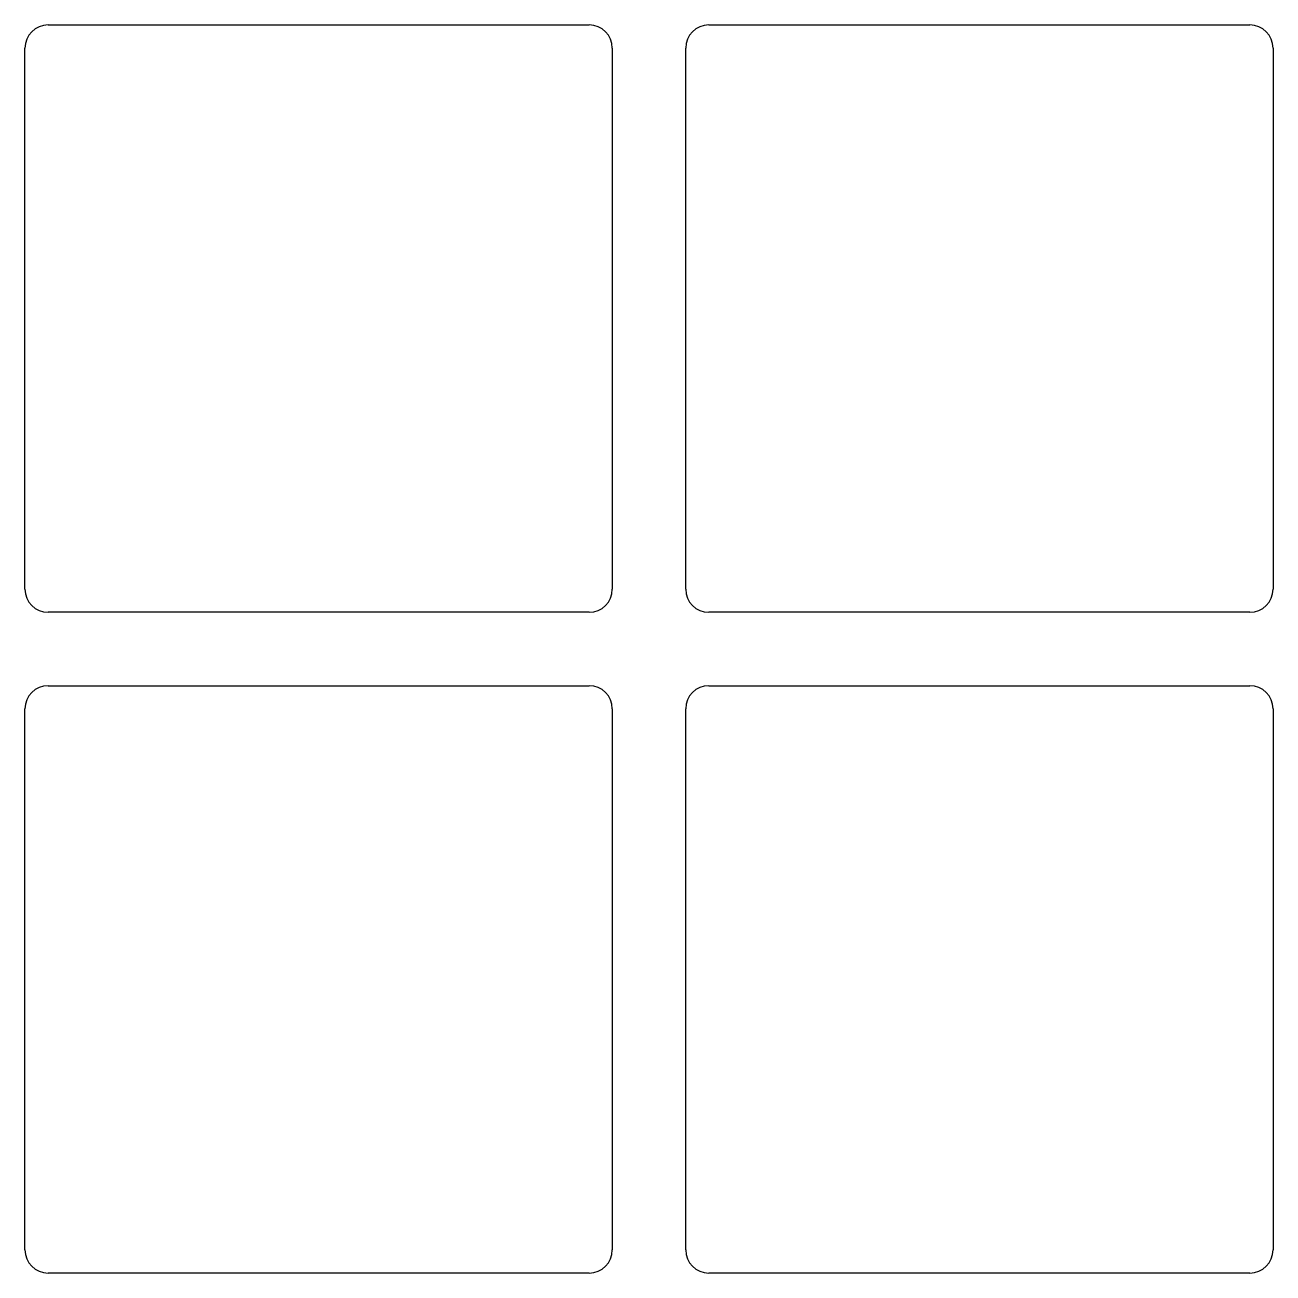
# Model space of a CAD drawing. Header units: millimetres. Extents: x 0 to 170, y 0 to 170.
import ezdxf

# ---------------------------------------------------------------- set-up
doc = ezdxf.new("R2010")
doc.units = ezdxf.units.MM
doc.header["$LTSCALE"] = 10
doc.layers.get('0').update_dxf_attribs({"linetype": 'CONTINUOUS'})

msp = doc.modelspace()

# ---------------------------------------------------------------- linework, layer by layer
at = {"linetype": 'CONTINUOUS'}
for points in [[(3.14, 170), (76.86, 170)], [(93.14, 170), (166.86, 170)], [(0, 93.14), (0, 166.86)], [(80, 166.86), (80, 93.14)], [(90, 93.14), (90, 166.86)], [(170, 166.86), (170, 93.14)], [(76.86, 90), (3.14, 90)], [(166.86, 90), (93.14, 90)], [(3.14, 80), (76.86, 80)], [(93.14, 80), (166.86, 80)], [(0, 3.14), (0, 76.86)], [(80, 76.86), (80, 3.14)], [(90, 3.14), (90, 76.86)], [(170, 76.86), (170, 3.14)], [(76.86, 0), (3.14, 0)], [(166.86, 0), (93.14, 0)]]:
    msp.add_lwpolyline(points, dxfattribs=at)
for centre, start, end in [((3.14, 166.86), 90, 180), ((76.86, 166.86), 0, 90), ((93.14, 166.86), 90, 180), ((166.86, 166.86), 0, 90), ((3.14, 93.14), 180, 270), ((76.86, 93.14), 270, 0), ((93.14, 93.14), 180, 270), ((166.86, 93.14), 270, 0), ((3.14, 76.86), 90, 180), ((76.86, 76.86), 0, 90), ((93.14, 76.86), 90, 180), ((166.86, 76.86), 0, 90), ((3.14, 3.14), 180, 270), ((76.86, 3.14), 270, 0), ((93.14, 3.14), 180, 270), ((166.86, 3.14), 270, 0)]:
    msp.add_arc(centre, 3.14, start, end, dxfattribs=at)

doc.saveas('drawing.dxf')
